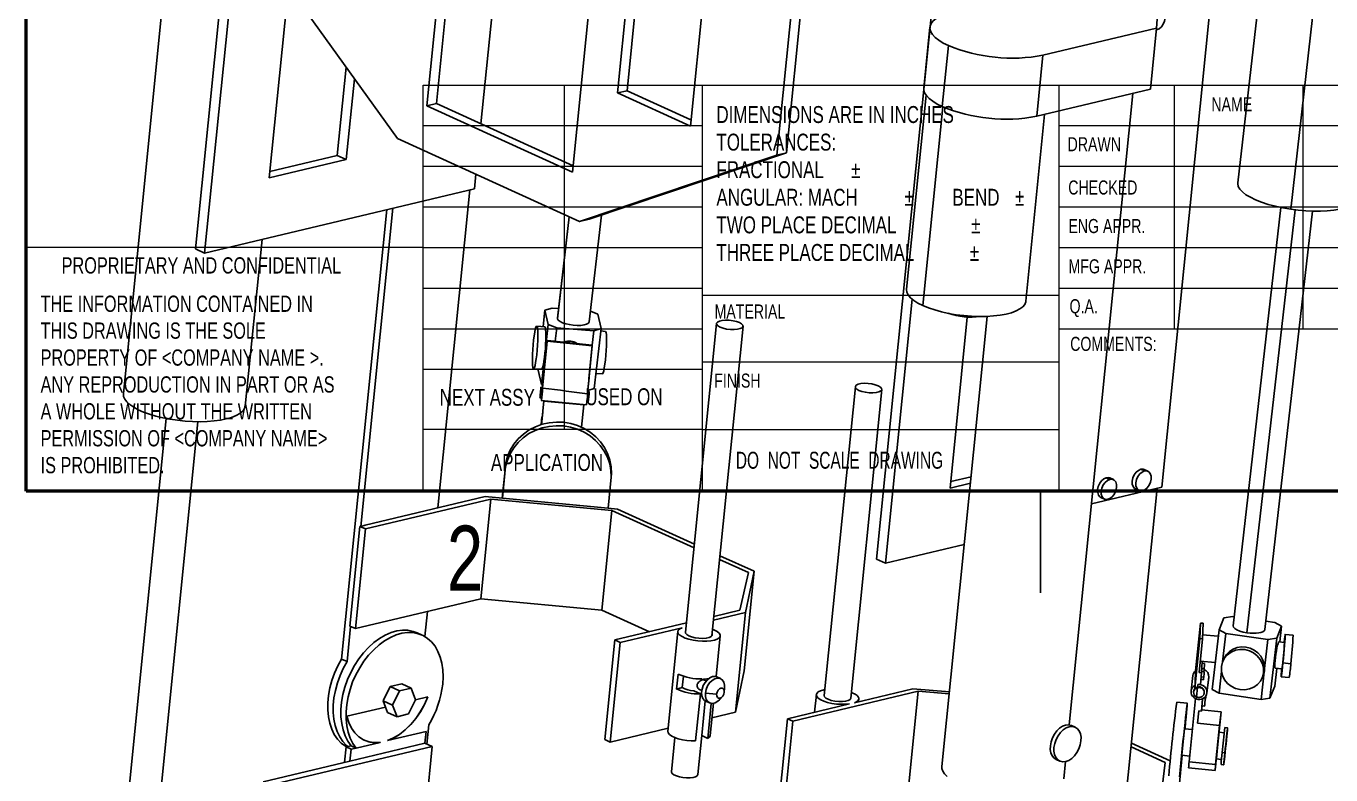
# Model space of a CAD drawing. Header units: inches. Extents: x 0.1 to 8.4, y -6.9 to 10.9.
# Drawn here: x 0.5 to 5.323, y -0.548 to 2.218 of the extents above; entities that cross this region are included whole.
import ezdxf

# ---------------------------------------------------------------- set-up
doc = ezdxf.new("R2010")
doc.units = ezdxf.units.IN
doc.header["$MEASUREMENT"] = 0
doc.styles.add('SLDTEXTSTYLE0', font='TXT', dxfattribs={"width": 0.75})
doc.styles.add('SLDTEXTSTYLE2', font='TXT', dxfattribs={"width": 0.684783})

# ---------------------------------------------------------------- blocks, each defined once
blk = doc.blocks.new('SW_NOTE_0')
at = {"color": 0, "linetype": 'Continuous', "lineweight": 0, "char_height": 0.06, "attachment_point": 1, "style": 'SLDTEXTSTYLE0'}
for s, insert in [('THE INFORMATION CONTAINED IN', (0, 0.0773)), ('THIS DRAWING IS THE SOLE', (0, -0.022)), ('PROPERTY OF <COMPANY NAME >.', (0, -0.1214)), ('ANY REPRODUCTION IN PART OR AS', (0, -0.2208)), ('A WHOLE WITHOUT THE WRITTEN', (0, -0.3201)), ('PERMISSION OF <COMPANY NAME>', (0, -0.4195)), ('IS PROHIBITED.', (0, -0.5189))]:
    blk.add_mtext(s, dxfattribs=dict(at, insert=insert))
blk = doc.blocks.new('SW_NOTE_1')
at = {"color": 0, "linetype": 'Continuous', "lineweight": 0, "char_height": 0.0625, "attachment_point": 1, "style": 'SLDTEXTSTYLE0'}
for s, insert in [('DIMENSIONS ARE IN INCHES', (0, 0.0806)), ('TOLERANCES:', (0, -0.0213)), ('FRACTIONAL', (0, -0.1232)), ('%%p', (0.4977, -0.1232)), ('ANGULAR: MACH', (0, -0.225)), ('%%p', (0.6956, -0.225)), ('BEND', (0.8723, -0.225)), ('%%p', (1.1037, -0.225)), ('TWO PLACE DECIMAL', (0, -0.3269)), ('%%p', (0.9418, -0.3269)), ('THREE PLACE DECIMAL', (0, -0.4288)), ('%%p', (0.9363, -0.4288))]:
    blk.add_mtext(s, dxfattribs=dict(at, insert=insert))

msp = doc.modelspace()

# ---------------------------------------------------------------- linework, layer by layer
at = {"color": 7, "linetype": 'Continuous', "lineweight": 50}
for p, q in [((0.5, 0.5), (0.5, 10.5)), ((8, 0.5), (0.5, 0.5))]:
    msp.add_line(p, q, dxfattribs=at)
at = {"color": 7, "linetype": 'Continuous', "lineweight": 25}
for p, q in [((5.2665, 4.1622), (4.9791, 1.6386)), ((1.1264, 1.3944), (1.3509, 3.6238)), ((1.9812, 1.9234), (2.148, 3.5791)), ((2.0168, 1.9319), (2.1812, 3.564)), ((2.6863, 3.334), (2.5196, 1.6784)), ((2.6861, 1.9706), (2.8158, 3.2584)), ((2.7217, 1.9791), (2.849, 3.2432)), ((3.4228, 3.2129), (3.2746, 1.7412)), ((3.4584, 3.2214), (3.3102, 1.7497)), ((3.085, 3.1358), (2.9553, 1.8481)), ((3.643, 0.2488), (3.9209, 3.0082)), ((2.2797, 2.8337), (2.1814, 1.857)), ((1.2556, 2.6603), (1.873, 1.8021)), ((1.16, 1.3791), (1.285, 2.6195)), ((1.0269, 2.5214), (0.8595, 0.8597)), ((1.3987, 1.6569), (1.4698, 2.3626)), ((4.6977, 0.5145), (4.883, 2.3542)), ((4.6786, 2.2099), (4.6813, 2.2433)), ((3.841, 2.214), (3.8184, 1.9886)), ((4.2588, 2.1098), (4.6786, 2.2099)), ((4.6559, 1.9846), (4.6786, 2.2099)), ((4.6779, 2.2034), (4.6789, 2.2036)), ((3.9092, 2.1455), (3.8865, 1.9202)), ((4.2361, 1.8845), (4.2588, 2.1098)), ((1.6829, 2.0664), (1.65, 1.7401)), ((1.7137, 2.0235), (1.6836, 1.7248)), ((2.7217, 1.9791), (2.6861, 1.9706)), ((2.9576, 1.8717), (2.7217, 1.9791)), ((4.2361, 1.8845), (4.6559, 1.9846)), ((2.0168, 1.9319), (1.9812, 1.9234)), ((2.522, 1.702), (2.0168, 1.9319)), ((2.9553, 1.8481), (2.6861, 1.9706)), ((3.8267, 1.9626), (3.7545, 1.246)), ((4.3556, -0.3632), (4.5905, 1.969)), ((2.5196, 1.6784), (1.9812, 1.9234)), ((4.1952, 1.2016), (4.2647, 1.8913)), ((2.546, 1.4957), (1.873, 1.8021)), ((1.65, 1.7401), (1.4012, 1.6808)), ((1.6836, 1.7248), (1.65, 1.7401)), ((3.2746, 1.7412), (2.546, 1.4957)), ((3.3102, 1.7497), (2.5816, 1.5042)), ((3.3102, 1.7497), (3.2746, 1.7412)), ((1.6836, 1.7248), (1.3987, 1.6569)), ((2.1626, 1.6703), (2.1572, 1.6169)), ((2.1572, 1.6169), (1.16, 1.3791)), ((2.1401, 1.6128), (2.0218, 0.4379)), ((1.7369, 0.37), (1.8552, 1.5448)), ((5.1377, 1.5476), (4.9618, 0.0023)), ((1.6664, -0.12), (1.8336, 1.5397)), ((2.5069, 1.5135), (2.4643, 1.1392)), ((2.5816, 1.5042), (2.546, 1.4957)), ((2.5816, 1.1259), (2.6264, 1.5193)), ((5.0791, -0.0111), (5.2551, 1.5343)), ((1.31, 0.8143), (1.372, 1.4296)), ((1.16, 1.3791), (1.1264, 1.3944)), ((3.6766, 0.2335), (3.7749, 1.2093)), ((2.4178, 1.1685), (2.4109, 1.1075)), ((2.4448, 1.1763), (2.4178, 1.1685)), ((2.43, 1.1149), (2.4178, 1.1685)), ((2.4448, 1.1763), (2.4683, 1.1745)), ((2.613, 1.1538), (2.586, 1.1643)), ((2.4048, 0.8935), (2.43, 1.1149)), ((2.43, 1.1149), (2.4615, 1.1026)), ((2.4644, 1.1369), (2.4643, 1.1392)), ((2.6251, 1.1002), (2.613, 1.1538)), ((3.0522, 1.1192), (2.9373, -0.0214)), ((4.0525, 1.1454), (3.885, -0.5176)), ((3.9153, 0.5112), (3.979, 1.1432)), ((2.4169, 1.1071), (2.3876, 1.1093)), ((2.4615, 1.1026), (2.4559, 1.0537)), ((2.4615, 1.1026), (2.5981, 1.0924)), ((2.5921, 1.0396), (2.5981, 1.0924)), ((2.5981, 1.0924), (2.6251, 1.1002)), ((2.6251, 1.1002), (2.5999, 0.8788)), ((2.6413, 1.0902), (2.6241, 1.0915)), ((3.0349, -0.0347), (3.1502, 1.1093)), ((2.4077, 0.8675), (2.4264, 1.0534)), ((2.4264, 1.0534), (2.4269, 1.0568)), ((2.4264, 1.0534), (2.5924, 1.0362)), ((2.4269, 1.0568), (2.5928, 1.0396)), ((2.5746, 0.8594), (2.5924, 1.0362)), ((2.5928, 1.0396), (2.5803, 0.9149)), ((2.5924, 1.0362), (2.5928, 1.0396)), ((2.3758, 0.9522), (2.4051, 0.95)), ((2.3931, 0.9509), (2.3926, 0.947)), ((2.3926, 0.947), (2.4048, 0.8935)), ((2.5763, 0.875), (2.5807, 0.9182)), ((2.5807, 0.9182), (2.5803, 0.9149)), ((2.5807, 0.9182), (2.5806, 0.9183)), ((2.6063, 0.9349), (2.6295, 0.9332)), ((2.403, 0.8789), (2.4089, 0.8783)), ((2.4091, 0.8834), (2.4032, 0.8839)), ((2.4097, 0.8915), (2.4048, 0.8935)), ((2.4093, 0.8805), (2.408, 0.8675)), ((2.4103, 0.8932), (2.41, 0.8932)), ((2.5816, 0.8679), (2.5761, 0.8684)), ((2.5999, 0.8788), (2.5764, 0.872)), ((2.5766, 0.8776), (2.5766, 0.8776)), ((3.5652, 0.8857), (3.4503, -0.2549)), ((3.5482, -0.2649), (3.6631, 0.8758)), ((2.3996, 0.8448), (2.4055, 0.8442)), ((2.407, 0.857), (2.4008, 0.8576)), ((2.4044, 0.8344), (2.5711, 0.8188)), ((2.4045, 0.8354), (2.4058, 0.8485)), ((2.4045, 0.8354), (2.4048, 0.8354)), ((2.4061, 0.8485), (2.4048, 0.8354)), ((2.4056, 0.7464), (2.4143, 0.8328)), ((2.4058, 0.8485), (2.4061, 0.8485)), ((2.408, 0.8675), (2.4077, 0.8675)), ((2.4138, 0.8335), (2.4099, 0.7952)), ((2.4143, 0.8328), (2.4143, 0.8335)), ((2.4143, 0.8328), (2.5612, 0.819)), ((2.5725, 0.8292), (2.5779, 0.8287)), ((2.4035, 0.7458), (2.4064, 0.7746)), ((2.4098, 0.7918), (2.4052, 0.7465)), ((2.4052, 0.7465), (2.4064, 0.7746)), ((2.4064, 0.7746), (2.4081, 0.7745)), ((2.4099, 0.7952), (2.4098, 0.7918)), ((2.5612, 0.819), (2.5529, 0.7363)), ((2.5612, 0.819), (2.5613, 0.8197)), ((1.0178, 0.7684), (0.8629, -0.7695)), ((0.9804, -0.7813), (1.1353, 0.7564)), ((2.2596, 0.4738), (2.2703, 0.5793)), ((2.2703, 0.5793), (2.2697, 0.5657)), ((4.6205, 0.5807), (4.634, 0.5746)), ((4.6466, 0.5736), (4.6332, 0.5797)), ((2.2604, 0.4738), (2.2697, 0.5657)), ((2.6631, 0.5514), (2.6516, 0.4371)), ((2.6637, 0.5649), (2.6631, 0.5514)), ((3.9928, 0.5531), (3.9178, 0.5352)), ((4.4929, 0.5496), (4.5063, 0.5434)), ((4.5189, 0.5425), (4.5055, 0.5486)), ((3.9904, 0.5291), (3.9153, 0.5112)), ((4.25, 0.125), (4.25, 0.5)), ((4.25, 0.5), (4.25, 0.125)), ((4.4378, 0.4526), (4.6977, 0.5145)), ((4.6803, 0.5104), (4.5065, -1.2152)), ((4.6005, 0.5081), (4.614, 0.5019)), ((2.1972, 0.4797), (1.7531, 0.3739)), ((1.7543, 0.3602), (2.2174, 0.4705)), ((2.1803, 0.1026), (2.2174, 0.4705)), ((2.2604, 0.4738), (2.1972, 0.4797)), ((2.6652, 0.4287), (2.2174, 0.4705)), ((2.6516, 0.4371), (2.2604, 0.4738)), ((2.6866, 0.4338), (2.6516, 0.4371)), ((4.4729, 0.4769), (4.4863, 0.4708)), ((2.6281, 0.0608), (2.6652, 0.4287)), ((2.6652, 0.4287), (2.9688, 0.2905)), ((2.9702, 0.3047), (2.6866, 0.4338)), ((1.697, 0.0015), (1.7341, 0.3694)), ((1.7172, -0.0077), (1.7543, 0.3602)), ((1.7369, 0.37), (1.7341, 0.3694)), ((1.7341, 0.3694), (1.7543, 0.3602)), ((1.7369, 0.37), (1.7531, 0.3739)), ((1.7369, 0.37), (1.7369, 0.37)), ((3.9676, 0.3029), (3.6766, 0.2335)), ((3.0634, 0.2475), (3.1699, 0.199)), ((3.1913, 0.204), (3.0648, 0.2616)), ((3.643, 0.2488), (3.6766, 0.2335)), ((3.1387, 0.0605), (3.1699, 0.199)), ((3.1542, -0.1639), (3.1913, 0.204)), ((3.1913, 0.204), (3.1589, 0.0513)), ((1.7172, -0.0077), (2.1803, 0.1026)), ((2.6281, 0.0608), (2.1803, 0.1026)), ((1.9833, 0.0556), (1.9739, -0.0371)), ((2.6281, 0.0608), (2.804, -0.0193)), ((3.1589, 0.0513), (3.0408, 0.0232)), ((3.0422, 0.0375), (3.1387, 0.0605)), ((3.1218, -0.3166), (3.1589, 0.0513)), ((1.6866, -0.1292), (1.6996, 0.0003)), ((1.697, 0.0015), (1.7172, -0.0077)), ((2.6757, -0.0498), (2.9408, 0.0134)), ((4.8227, -0.1639), (4.8405, 0.0128)), ((4.8383, -0.0445), (4.8405, 0.0128)), ((4.8405, 0.0128), (4.8503, 0.0119)), ((4.848, -0.0454), (4.8503, 0.0119)), ((4.9096, -0.0118), (4.9276, 0.0319)), ((4.9276, 0.0319), (4.9605, 0.0371)), ((4.9605, 0.0371), (4.9656, 0.0363)), ((5.0826, 0.0193), (5.1158, 0.0145)), ((5.1158, 0.0145), (5.141, 0.0009)), ((5.123, -0.0429), (5.141, 0.0009)), ((5.141, 0.0009), (5.1344, -0.0569)), ((1.9638, -0.0319), (1.945, -0.0233)), ((2.9252, -0.0044), (2.6959, -0.059)), ((2.909, -0.0185), (2.8719, -0.3865)), ((3.0374, -0.01), (3.0443, -0.0129)), ((3.0505, -0.1852), (3.0657, -0.0343)), ((4.8195, -0.2304), (4.8383, -0.0445)), ((4.8355, -0.1701), (4.848, -0.0454)), ((4.8383, -0.0445), (4.848, -0.0454)), ((4.9069, -0.0356), (4.8486, -0.0302)), ((4.9096, -0.0118), (4.8844, -0.2332)), ((4.9348, -0.0254), (4.9096, -0.0118)), ((4.9229, -0.13), (4.9348, -0.0254)), ((4.9348, -0.0254), (5.09, -0.048)), ((5.09, -0.048), (5.0779, -0.1546)), ((5.0787, -0.0129), (5.0791, -0.0111)), ((5.123, -0.0429), (5.09, -0.048)), ((5.0978, -0.2643), (5.123, -0.0429)), ((5.1833, -0.0318), (5.154, -0.0291)), ((2.6387, -0.4178), (2.6757, -0.0498)), ((2.6589, -0.427), (2.6959, -0.059)), ((2.6959, -0.059), (2.6757, -0.0498)), ((5.1512, -0.0585), (5.1307, -0.0566)), ((1.6866, -0.1292), (1.6664, -0.12)), ((4.8397, -0.1282), (4.8957, -0.1335)), ((4.8469, -0.1289), (4.8453, -0.171)), ((4.8559, -0.1365), (4.8467, -0.1356)), ((4.927, -0.12), (4.9232, -0.1293)), ((5.175, -0.1373), (5.1456, -0.1345)), ((2.9099, -0.1756), (2.9044, -0.2308)), ((2.9296, -0.1839), (2.9254, -0.2258)), ((3.0667, -0.1924), (3.0533, -0.1862)), ((3.1542, -0.1639), (3.1218, -0.3166)), ((4.8132, -0.1809), (4.8062, -0.238)), ((4.8453, -0.171), (4.8355, -0.1701)), ((4.8409, -0.2143), (4.8453, -0.171)), ((4.8455, -0.1652), (4.8531, -0.1659)), ((4.8547, -0.1672), (4.8455, -0.1664)), ((4.8719, -0.1876), (4.8648, -0.2446)), ((4.8648, -0.2452), (4.8718, -0.1882)), ((4.8718, -0.1882), (4.8719, -0.1876)), ((4.9096, -0.2468), (4.9187, -0.1667)), ((5.0764, -0.1678), (5.0648, -0.2694)), ((5.0688, -0.1893), (5.0727, -0.1799)), ((5.0727, -0.1799), (5.0764, -0.1678)), ((5.0775, -0.1613), (5.0736, -0.1706)), ((5.1233, -0.1547), (5.1158, -0.2206)), ((5.1165, -0.1541), (5.1421, -0.1565)), ((5.1393, -0.1859), (5.1687, -0.1886)), ((1.8457, -0.2217), (1.8195, -0.2746)), ((1.8884, -0.2115), (1.8457, -0.2217)), ((1.8806, -0.2377), (1.8457, -0.2217)), ((1.8806, -0.2377), (1.8545, -0.2905)), ((1.9234, -0.2275), (1.8806, -0.2377)), ((1.9234, -0.2275), (1.8884, -0.2115)), ((1.9399, -0.2702), (1.9234, -0.2275)), ((2.9044, -0.2308), (2.9254, -0.2258)), ((2.9684, -0.2375), (2.9924, -0.2484)), ((2.9894, -0.2329), (2.9976, -0.2366)), ((2.9934, -0.1933), (2.9978, -0.1953)), ((2.9978, -0.1953), (2.998, -0.1932)), ((3.0139, -0.2008), (3.007, -0.1976)), ((3.0184, -0.1961), (3.0187, -0.1935)), ((3.0808, -0.2425), (3.082, -0.2276)), ((3.3344, -0.3497), (3.7974, -0.2393)), ((3.7772, -0.2301), (3.5615, -0.2816)), ((3.7603, -0.6072), (3.7974, -0.2393)), ((3.9128, -0.2414), (3.7772, -0.2301)), ((3.7974, -0.2393), (3.9121, -0.2487)), ((4.8157, -0.2406), (4.8156, -0.2427)), ((4.8157, -0.2395), (4.8157, -0.2417)), ((4.8208, -0.2172), (4.8195, -0.2303)), ((4.8195, -0.2303), (4.8195, -0.2304)), ((4.8298, -0.2258), (4.8263, -0.2599)), ((4.8297, -0.2258), (4.8298, -0.2238)), ((4.8308, -0.2141), (4.8298, -0.2238)), ((4.8428, -0.1958), (4.852, -0.1966)), ((4.8844, -0.2332), (4.9096, -0.2468)), ((5.0978, -0.2643), (5.1158, -0.2206)), ((1.8195, -0.2746), (1.8283, -0.2974)), ((1.8545, -0.2905), (1.8195, -0.2746)), ((1.9138, -0.3231), (1.9399, -0.2702)), ((1.9396, -0.2708), (1.9847, -0.2601)), ((2.9924, -0.2484), (2.9749, -0.4223)), ((2.9976, -0.403), (3.0105, -0.2748)), ((3.0107, -0.2456), (3.0523, -0.2497)), ((3.0125, -0.2758), (3.0259, -0.2819)), ((3.0198, -0.4131), (3.0328, -0.2838)), ((3.0286, -0.4023), (3.0406, -0.2834)), ((3.0626, -0.2704), (3.073, -0.2596)), ((3.5435, -0.2859), (3.3143, -0.3405)), ((3.421, -0.2516), (3.4144, -0.3166)), ((3.5482, -0.265), (3.5483, -0.2639)), ((3.5563, -0.2459), (3.5504, -0.2434)), ((3.5766, -0.278), (3.5777, -0.2674)), ((4.7922, -0.2831), (4.7531, -0.279)), ((4.799, -0.4993), (4.8225, -0.2663)), ((4.8174, -0.2512), (4.8163, -0.2624)), ((4.8163, -0.2625), (4.8174, -0.2512)), ((4.8163, -0.2624), (4.8163, -0.2625)), ((4.8261, -0.2608), (4.8254, -0.2675)), ((4.8487, -0.2669), (4.8441, -0.3129)), ((4.8487, -0.2669), (4.8481, -0.2668)), ((4.8488, -0.2665), (4.8487, -0.2669)), ((4.8591, -0.2645), (4.8533, -0.2639)), ((4.8548, -0.246), (4.855, -0.244)), ((4.8591, -0.2652), (4.8596, -0.2653)), ((5.0648, -0.2694), (4.9096, -0.2468)), ((5.0648, -0.2694), (5.0978, -0.2643)), ((1.6852, -0.3315), (1.8283, -0.2974)), ((1.8359, -0.3172), (1.8282, -0.2974)), ((1.871, -0.3332), (1.8359, -0.3172)), ((1.8545, -0.2905), (1.871, -0.3332)), ((1.871, -0.3332), (1.9138, -0.3231)), ((3.1218, -0.3166), (3.0352, -0.3372)), ((4.8343, -0.3119), (4.8297, -0.3572)), ((4.8297, -0.3572), (4.8353, -0.312)), ((4.8441, -0.3129), (4.8343, -0.3119)), ((4.8466, -0.2929), (4.8441, -0.3129)), ((4.8447, -0.3078), (4.9176, -0.3154)), ((4.8463, -0.2929), (4.8561, -0.2939)), ((4.9176, -0.3154), (4.9031, -0.4591)), ((4.9114, -0.3657), (4.9176, -0.3154)), ((1.9885, -0.363), (1.9813, -0.4341)), ((2.873, -0.3759), (2.6589, -0.427)), ((3.2772, -0.7084), (3.3143, -0.3405)), ((3.2974, -0.7176), (3.3344, -0.3497)), ((3.3143, -0.3405), (3.3344, -0.3497)), ((4.3779, -0.3718), (4.3644, -0.3657)), ((4.811, -0.3805), (4.7823, -0.3776)), ((4.8297, -0.3572), (4.9114, -0.3657)), ((4.8969, -0.5094), (4.9114, -0.3657)), ((4.941, -0.3742), (4.9312, -0.3732)), ((1.974, -0.4308), (1.6968, -0.4969)), ((1.7199, -0.4489), (1.8085, -0.4278)), ((1.8084, -0.4277), (1.8085, -0.4278)), ((1.8354, -0.4213), (1.8353, -0.4213)), ((1.8354, -0.4213), (1.9786, -0.3872)), ((1.9784, -0.3873), (1.974, -0.4308)), ((1.974, -0.4308), (1.9742, -0.4308)), ((1.9786, -0.3872), (1.9742, -0.4308)), ((1.9742, -0.4308), (2.0009, -0.443)), ((2.6589, -0.427), (2.6387, -0.4178)), ((2.8982, -0.41), (2.8855, -0.5365)), ((2.9834, -0.5464), (2.9978, -0.4031)), ((3.0198, -0.4131), (2.9976, -0.403)), ((4.5855, -0.4306), (4.7292, -0.4961)), ((4.9288, -0.3927), (4.9096, -0.3907)), ((2.0009, -0.443), (1.3897, -0.5888)), ((1.6768, -0.5016), (1.6825, -0.4447)), ((1.6825, -0.4447), (1.7011, -0.4403)), ((1.6825, -0.4447), (1.7012, -0.4532)), ((1.7012, -0.4532), (1.6968, -0.4969)), ((1.7198, -0.4488), (1.7011, -0.4403)), ((1.7012, -0.4532), (1.7198, -0.4488)), ((1.7199, -0.4489), (1.7198, -0.4488)), ((2.0009, -0.443), (1.9737, -0.7139)), ((4.711, -0.5026), (4.5841, -0.4448)), ((4.7738, -0.4756), (4.7439, -0.7727)), ((4.7722, -0.4755), (4.8011, -0.4785)), ((4.931, -0.4662), (4.9212, -0.4652)), ((1.6968, -0.4969), (1.3769, -0.5731)), ((4.3073, -0.4911), (4.3208, -0.4972)), ((4.3355, -0.563), (4.3419, -0.4991)), ((4.711, -0.5026), (4.6915, -0.6558)), ((4.7971, -0.5215), (4.895, -0.5316)), ((4.799, -0.4993), (4.8969, -0.5094)), ((4.8994, -0.4886), (4.9187, -0.4906)), ((4.917, -0.5102), (4.9268, -0.5112))]:
    msp.add_line(p, q, dxfattribs=at)
at = {"color": 8, "linetype": 'Continuous', "lineweight": 25}
for p, q in [((5.1744, 1.5412), (5.4685, 4.1241)), ((3.8885, 1.9193), (3.8146, 1.1856)), ((2.4644, 1.1369), (2.5073, 1.5133)), ((5.0127, -0.0231), (5.1906, 1.539)), ((4.8438, -0.1861), (4.8531, -0.187)), ((4.8459, -0.1555), (4.8543, -0.1563))]:
    msp.add_line(p, q, dxfattribs=at)
at = {"color": 7, "linetype": 'Continuous', "lineweight": 18}
for p, q in [((1.9675, 0.5), (1.9675, 2)), ((1.9675, 2), (3, 2)), ((2.4892, 2), (2.4892, 0.7274)), ((3, 0.5), (3, 2)), ((3, 2), (8, 2)), ((4.317, 2), (4.317, 0.5)), ((4.7435, 2), (4.7435, 1.1)), ((5.2195, 2), (5.2195, 1.1)), ((1.9675, 1.85), (3, 1.85)), ((4.317, 1.85), (5.6816, 1.85)), ((1.9675, 1.7), (3, 1.7)), ((4.317, 1.7), (8, 1.7)), ((1.9675, 1.55), (3, 1.55)), ((4.317, 1.55), (5.6816, 1.55)), ((1.9675, 1.4), (0.5, 1.4)), ((1.9675, 1.4), (3, 1.4)), ((4.317, 1.4), (5.6816, 1.4)), ((1.9675, 1.25), (3, 1.25)), ((4.317, 1.2226), (3, 1.2226)), ((4.317, 1.25), (5.6816, 1.25)), ((1.9675, 1.1), (3, 1.1)), ((4.317, 1.1), (5.6816, 1.1)), ((3, 0.9774), (4.317, 0.9774)), ((1.9675, 0.95), (3, 0.95)), ((3, 0.7274), (1.9675, 0.7274)), ((3, 0.7274), (4.317, 0.7274))]:
    msp.add_line(p, q, dxfattribs=at)
at = {"color": 7, "linetype": 'Continuous', "lineweight": 25, "flags": 128}
for points in [[(4.6789, 2.2036), (4.6878, 2.2075), (4.6963, 2.2146), (4.7034, 2.2243), (4.7085, 2.2355), (4.711, 2.2472), (4.7108, 2.2582), (4.7078, 2.2675), (4.7023, 2.2741), (4.6949, 2.2775), (4.6863, 2.2772)], [(3.9092, 2.1455), (3.89, 2.1551), (3.8737, 2.1652), (3.8606, 2.1756), (3.8506, 2.1862), (3.8441, 2.1969), (3.8411, 2.2074), (3.8417, 2.2177), (3.8457, 2.2275), (3.8533, 2.2368), (3.8643, 2.2455), (3.8784, 2.2533), (3.8956, 2.2602), (3.9156, 2.2661)], [(3.8184, 1.9886), (3.8184, 1.9821), (3.8214, 1.9715), (3.8279, 1.9609), (3.8379, 1.9503), (3.851, 1.9399), (3.8673, 1.9298), (3.8865, 1.9202)], [(5.1744, 1.5412), (5.1456, 1.546), (5.1177, 1.552), (5.0913, 1.5591), (5.0668, 1.567), (5.0447, 1.5758), (5.0253, 1.5852), (5.009, 1.595), (4.996, 1.6052), (4.9865, 1.6155), (4.9808, 1.6258), (4.9789, 1.6358), (4.9791, 1.6386)], [(5.4289, 1.5874), (5.4282, 1.5835), (5.4239, 1.5747), (5.4163, 1.5664), (5.4055, 1.5589), (5.3915, 1.5522), (5.3746, 1.5465), (5.3552, 1.5418), (5.3334, 1.5381), (5.3096, 1.5356), (5.2842, 1.5343), (5.2576, 1.5342), (5.2301, 1.5354), (5.2023, 1.5377), (5.1744, 1.5412)], [(3.8146, 1.1856), (3.7964, 1.1948), (3.7812, 1.2045), (3.7692, 1.2145), (3.7607, 1.2246), (3.7557, 1.2348), (3.7544, 1.2448), (3.7545, 1.246)], [(4.1952, 1.2016), (4.1949, 1.1994), (4.1912, 1.1899), (4.184, 1.1811), (4.1733, 1.1729), (4.1593, 1.1656), (4.1423, 1.1592), (4.1224, 1.154), (4.1001, 1.1498), (4.0758, 1.1469), (4.0497, 1.1453), (4.0225, 1.145), (3.9944, 1.146), (3.966, 1.1483), (3.9377, 1.1518), (3.9101, 1.1565), (3.8835, 1.1624), (3.8585, 1.1693), (3.8354, 1.177), (3.8146, 1.1856)], [(2.5816, 1.1259), (2.5814, 1.1249), (2.5784, 1.1204), (2.5719, 1.1167), (2.5625, 1.114), (2.5506, 1.1124), (2.5371, 1.112), (2.5226, 1.1129), (2.5082, 1.115), (2.4947, 1.1181), (2.483, 1.1222), (2.4736, 1.1268), (2.4673, 1.1319), (2.4644, 1.1369)], [(3.0656, 1.1057), (3.0575, 1.1104), (3.053, 1.1154), (3.0524, 1.1202), (3.0558, 1.1246), (3.0628, 1.1282), (3.0729, 1.1306), (3.0854, 1.1317), (3.0991, 1.1314), (3.113, 1.1296), (3.1259, 1.1267), (3.1368, 1.1227)], [(3.1368, 1.1227), (3.1448, 1.1181), (3.1493, 1.1131), (3.1499, 1.1082), (3.1466, 1.1038), (3.1396, 1.1003), (3.1294, 1.0979), (3.117, 1.0968), (3.1033, 1.0971), (3.0894, 1.0988), (3.0765, 1.1018), (3.0656, 1.1057)], [(2.3756, 1.0576), (2.3777, 1.0733), (2.3799, 1.0869), (2.3822, 1.0977), (2.3845, 1.1052), (2.3867, 1.1089), (2.3886, 1.1087), (2.3901, 1.1046), (2.3913, 1.0968), (2.3919, 1.0856), (2.3921, 1.0718), (2.3917, 1.0558), (2.3908, 1.0387), (2.3895, 1.0211), (2.3878, 1.004)], [(2.4169, 1.1071), (2.4179, 1.1064), (2.4193, 1.1026), (2.4204, 1.0955), (2.4211, 1.0854), (2.4213, 1.0728), (2.4211, 1.0583), (2.4205, 1.0425), (2.4194, 1.026), (2.4179, 1.0097), (2.4161, 0.9942), (2.4141, 0.9802), (2.412, 0.9683), (2.4098, 0.9591), (2.4077, 0.953), (2.4057, 0.9502), (2.4051, 0.95)], [(2.6413, 1.0902), (2.6422, 1.0896), (2.6438, 1.0855), (2.6449, 1.0777), (2.6456, 1.0666), (2.6457, 1.0527), (2.6454, 1.0368), (2.6445, 1.0196), (2.6432, 1.002), (2.6415, 0.9849)], [(2.3878, 1.004), (2.3858, 0.9882), (2.3835, 0.9746), (2.3812, 0.9638), (2.3789, 0.9564), (2.3768, 0.9526), (2.3749, 0.9528), (2.3733, 0.957), (2.3722, 0.9648), (2.3715, 0.9759), (2.3714, 0.9898), (2.3717, 1.0057), (2.3726, 1.0229), (2.3739, 1.0405), (2.3756, 1.0576)], [(2.6415, 0.9849), (2.6394, 0.9692), (2.6372, 0.9555), (2.6349, 0.9447), (2.6326, 0.9373), (2.6305, 0.9336), (2.6295, 0.9332)], [(2.4087, 0.8834), (2.4089, 0.8851), (2.4094, 0.8891), (2.4097, 0.8918), (2.41, 0.8931), (2.4101, 0.8929), (2.41, 0.8911), (2.41, 0.8901)], [(2.4091, 0.8834), (2.4091, 0.8825), (2.4091, 0.8808)], [(3.6497, 0.8892), (3.6388, 0.8932), (3.6259, 0.8961), (3.612, 0.8979), (3.5983, 0.8982), (3.5859, 0.8971), (3.5758, 0.8947), (3.5687, 0.8911), (3.5654, 0.8867), (3.566, 0.8819), (3.5705, 0.8769), (3.5785, 0.8722)], [(3.5785, 0.8722), (3.5894, 0.8683), (3.6024, 0.8653), (3.6162, 0.8636), (3.6299, 0.8633), (3.6424, 0.8643), (3.6525, 0.8668), (3.6595, 0.8703), (3.6629, 0.8747), (3.6623, 0.8796), (3.6578, 0.8846), (3.6497, 0.8892)], [(1.2395, 0.7665), (1.2181, 0.7622), (1.1946, 0.7591), (1.1694, 0.7571), (1.1429, 0.7564), (1.1155, 0.7569), (1.0877, 0.7587), (1.0598, 0.7616), (1.0323, 0.7657), (1.0056, 0.7709), (0.9801, 0.7772), (0.9562, 0.7843), (0.9343, 0.7922), (0.9147, 0.8009), (0.8977, 0.8101), (0.8836, 0.8197), (0.8726, 0.8295), (0.8648, 0.8395), (0.8604, 0.8494), (0.8595, 0.8592), (0.8595, 0.8597)], [(1.31, 0.8143), (1.3073, 0.8049), (1.3007, 0.7955), (1.2904, 0.7868), (1.2767, 0.779), (1.2596, 0.7722), (1.2395, 0.7665)], [(2.2697, 0.5657), (2.2726, 0.5907), (2.2791, 0.615), (2.2891, 0.6382), (2.3023, 0.6599), (2.3186, 0.6798), (2.3375, 0.6974), (2.3589, 0.7123), (2.3822, 0.7245), (2.4071, 0.7335), (2.433, 0.7393), (2.4596, 0.7417), (2.4863, 0.7408), (2.5126, 0.7364), (2.5381, 0.7287), (2.5623, 0.7179), (2.5846, 0.7041), (2.6049, 0.6876), (2.6225, 0.6687), (2.6373, 0.6477), (2.6489, 0.6251), (2.6572, 0.6012), (2.662, 0.5764), (2.6631, 0.5514)], [(2.2703, 0.5793), (2.2732, 0.6042), (2.2797, 0.6285), (2.2897, 0.6517), (2.3029, 0.6735), (2.3191, 0.6933), (2.3381, 0.7109), (2.3594, 0.7259), (2.3828, 0.738), (2.4076, 0.747), (2.4336, 0.7528), (2.4602, 0.7552), (2.4869, 0.7543), (2.5132, 0.7499), (2.5387, 0.7422), (2.5628, 0.7314), (2.5852, 0.7176), (2.6054, 0.7011), (2.6231, 0.6822), (2.6379, 0.6612), (2.6495, 0.6386), (2.6578, 0.6147), (2.6625, 0.59), (2.6637, 0.5649)], [(4.6205, 0.5807), (4.6116, 0.5768), (4.6031, 0.5697), (4.596, 0.56), (4.5909, 0.5488), (4.5884, 0.5371), (4.5886, 0.5261), (4.5916, 0.5168), (4.5971, 0.5101), (4.6005, 0.5081)], [(4.6332, 0.5797), (4.6292, 0.581), (4.6205, 0.5807)], [(4.4929, 0.5496), (4.4839, 0.5457), (4.4754, 0.5385), (4.4683, 0.5289), (4.4632, 0.5177), (4.4607, 0.506), (4.4609, 0.4949), (4.4639, 0.4856), (4.4694, 0.479), (4.4729, 0.4769)], [(4.5063, 0.5434), (4.4973, 0.5395), (4.4889, 0.5324), (4.4818, 0.5228), (4.4767, 0.5116), (4.4741, 0.4998), (4.4744, 0.4888), (4.4774, 0.4795), (4.4829, 0.4729), (4.4903, 0.4696), (4.4989, 0.4698)], [(4.5055, 0.5486), (4.5015, 0.5499), (4.4929, 0.5496)], [(4.4989, 0.4698), (4.5079, 0.4737), (4.5164, 0.4809), (4.5235, 0.4905), (4.5286, 0.5017), (4.5311, 0.5134), (4.5309, 0.5245), (4.5279, 0.5338), (4.5224, 0.5404), (4.515, 0.5437), (4.5063, 0.5434)], [(4.634, 0.5746), (4.625, 0.5707), (4.6166, 0.5635), (4.6094, 0.5539), (4.6044, 0.5427), (4.6018, 0.531), (4.6021, 0.5199), (4.6051, 0.5106), (4.6106, 0.504), (4.618, 0.5007), (4.6266, 0.501)], [(4.6266, 0.501), (4.6356, 0.5049), (4.644, 0.512), (4.6512, 0.5216), (4.6563, 0.5328), (4.6588, 0.5446), (4.6585, 0.5556), (4.6555, 0.5649), (4.65, 0.5715), (4.6426, 0.5748), (4.634, 0.5746)], [(4.9618, 0.0023), (4.9629, -0.0024), (4.9675, -0.0075), (4.9753, -0.0124), (4.986, -0.0168), (4.9987, -0.0205), (5.0127, -0.0231)], [(1.945, -0.0233), (1.9306, -0.018), (1.9113, -0.0141), (1.8911, -0.0136), (1.8702, -0.0164), (1.8489, -0.0225), (1.8275, -0.0317), (1.8064, -0.044), (1.7858, -0.0592), (1.766, -0.077), (1.7472, -0.0973), (1.7299, -0.1197), (1.7141, -0.1439), (1.7002, -0.1695), (1.6883, -0.1963), (1.6785, -0.2238), (1.6711, -0.2516), (1.6662, -0.2793), (1.6637, -0.3066), (1.6638, -0.3331), (1.6665, -0.3583), (1.6716, -0.382), (1.6791, -0.4037), (1.689, -0.4233), (1.7011, -0.4403)], [(2.0399, -0.2134), (2.0414, -0.1864), (2.0404, -0.1603), (2.0368, -0.1356), (2.0307, -0.1127), (2.0223, -0.0917), (2.0115, -0.0731), (1.9987, -0.057), (1.9839, -0.0438), (1.9674, -0.0336), (1.9494, -0.0265), (1.9301, -0.0227), (1.9099, -0.0222), (1.889, -0.025), (1.8678, -0.0311), (1.8464, -0.0403), (1.8252, -0.0526), (1.8046, -0.0678), (1.7848, -0.0856), (1.7661, -0.1059), (1.7487, -0.1283), (1.733, -0.1524), (1.719, -0.1781), (1.7071, -0.2049), (1.6974, -0.2323), (1.69, -0.2601), (1.685, -0.2879), (1.6826, -0.3152), (1.6827, -0.3416), (1.6853, -0.3669), (1.6904, -0.3905), (1.698, -0.4123), (1.7079, -0.4318), (1.7199, -0.4489)], [(3.0443, -0.0129), (3.0545, -0.0184), (3.0616, -0.0244), (3.0653, -0.0305), (3.0652, -0.0363), (3.0616, -0.0418), (3.0544, -0.0464), (3.0441, -0.0502), (3.0311, -0.0528), (3.0161, -0.0542), (2.9998, -0.0543), (2.9828, -0.0531), (2.9661, -0.0507), (2.9503, -0.0471), (2.9363, -0.0425), (2.9247, -0.0372), (2.916, -0.0314), (2.9107, -0.0253), (2.9089, -0.0193), (2.9108, -0.0137), (2.9163, -0.0086), (2.9252, -0.0044)], [(2.9373, -0.0214), (2.9378, -0.0244), (2.9418, -0.0295), (2.9494, -0.0342), (2.96, -0.0383), (2.9728, -0.0415), (2.9867, -0.0434)], [(3.0356, -0.0279), (3.036, -0.0328), (3.0322, -0.0372), (3.0246, -0.0407), (3.0139, -0.0431), (3.0009, -0.0439), (2.9867, -0.0434)], [(5.0127, -0.0231), (5.0242, -0.0244), (5.0356, -0.0249), (5.0464, -0.0247), (5.0562, -0.0236), (5.0646, -0.0218), (5.0713, -0.0194), (5.076, -0.0164), (5.0787, -0.0129)], [(5.1456, -0.1345), (5.1472, -0.1181), (5.1488, -0.1011), (5.1503, -0.0845), (5.1516, -0.0689), (5.1527, -0.0551), (5.1535, -0.0438), (5.154, -0.0355), (5.1541, -0.0305), (5.1539, -0.0291), (5.1534, -0.0314), (5.1525, -0.0372), (5.1514, -0.0464), (5.15, -0.0583), (5.15, -0.0584)], [(5.0736, -0.1706), (5.0735, -0.1539), (5.0696, -0.1375), (5.0619, -0.1221), (5.0509, -0.1087), (5.0372, -0.0977), (5.0215, -0.0899), (5.0044, -0.0855), (4.9869, -0.0848), (4.9699, -0.0879), (4.9542, -0.0946), (4.9405, -0.1045), (4.9297, -0.1171), (4.9222, -0.1319), (4.9184, -0.148)], [(5.0779, -0.1546), (5.0765, -0.139), (5.0717, -0.1238), (5.0637, -0.1097), (5.0529, -0.0975), (5.0398, -0.0875), (5.0249, -0.0803), (5.0089, -0.0762), (4.9925, -0.0754), (4.9764, -0.0778), (4.9614, -0.0834), (4.948, -0.092), (4.937, -0.1031), (4.9287, -0.1163), (4.927, -0.12)], [(1.6664, -0.12), (1.6524, -0.1454), (1.6404, -0.1719), (1.6306, -0.1992), (1.6231, -0.2268), (1.6179, -0.2545), (1.6153, -0.2817), (1.6151, -0.308), (1.6175, -0.3333), (1.6223, -0.357), (1.6296, -0.3789), (1.6391, -0.3986), (1.6508, -0.4158), (1.6646, -0.4304), (1.6801, -0.4422), (1.6839, -0.4444)], [(1.6866, -0.1292), (1.6726, -0.1546), (1.6606, -0.1811), (1.6508, -0.2084), (1.6433, -0.236), (1.6381, -0.2636), (1.6355, -0.2908), (1.6353, -0.3172), (1.6377, -0.3425), (1.6425, -0.3662), (1.6498, -0.3881), (1.6593, -0.4078), (1.671, -0.425), (1.6848, -0.4396), (1.689, -0.4432)], [(5.1408, -0.1564), (5.1401, -0.1658), (5.1395, -0.1757), (5.1392, -0.1824), (5.1392, -0.1856), (5.1396, -0.1852), (5.1403, -0.1811), (5.1413, -0.1735), (5.1426, -0.1629), (5.144, -0.1497), (5.1456, -0.1345)], [(3.0125, -0.2758), (3.0077, -0.2728), (3.0017, -0.2655), (2.998, -0.2556), (2.997, -0.2437), (2.9987, -0.2309), (3.0031, -0.2181), (3.0097, -0.2063), (3.0181, -0.1964), (3.0276, -0.1891), (3.0375, -0.185)], [(3.082, -0.2276), (3.0818, -0.2161), (3.0788, -0.2051), (3.0732, -0.1968), (3.0653, -0.1918), (3.056, -0.1904), (3.0458, -0.1928), (3.0358, -0.1988), (3.0265, -0.208), (3.0189, -0.2194), (3.0135, -0.2323), (3.0107, -0.2456)], [(4.9184, -0.148), (4.9185, -0.1647), (4.9224, -0.1812), (4.9301, -0.1965), (4.941, -0.21), (4.9547, -0.2209), (4.9705, -0.2288), (4.9876, -0.2331), (5.0051, -0.2338), (5.0221, -0.2307), (5.0378, -0.2241), (5.0514, -0.2142), (5.0623, -0.2015), (5.0698, -0.1868), (5.0736, -0.1706)], [(3.0523, -0.2497), (3.0541, -0.2424), (3.0578, -0.2357), (3.0628, -0.2306), (3.0684, -0.2279), (3.0737, -0.2281), (3.0779, -0.2309), (3.0804, -0.2362), (3.0808, -0.2429)], [(3.4524, -0.2336), (3.4486, -0.2343), (3.4369, -0.2375), (3.4281, -0.2418), (3.4227, -0.2469), (3.4209, -0.2526), (3.4228, -0.2586), (3.4282, -0.2646), (3.437, -0.2704), (3.4487, -0.2757), (3.4627, -0.2803), (3.4785, -0.2838), (3.4952, -0.2863), (3.5122, -0.2874), (3.5285, -0.2873), (3.5435, -0.2859)], [(1.8353, -0.4213), (1.8576, -0.4117), (1.8797, -0.3985), (1.9011, -0.3818), (1.9214, -0.362), (1.9403, -0.3395), (1.9572, -0.3147), (1.9721, -0.288), (1.9845, -0.26)], [(1.9847, -0.2601), (1.9723, -0.2881), (1.9574, -0.3148), (1.9404, -0.3396), (1.9216, -0.3621), (1.9013, -0.3819), (1.8799, -0.3985), (1.8578, -0.4118), (1.8354, -0.4213)], [(3.0107, -0.2456), (3.0109, -0.2583), (3.0139, -0.2692), (3.0195, -0.2775), (3.0273, -0.2825), (3.0367, -0.2839), (3.0468, -0.2815), (3.0569, -0.2755), (3.0626, -0.2704)], [(3.0808, -0.2429), (3.079, -0.2502), (3.0753, -0.257), (3.0703, -0.262), (3.0647, -0.2647), (3.0594, -0.2646), (3.0551, -0.2618), (3.0527, -0.2565), (3.0523, -0.2497)], [(3.5482, -0.265), (3.5456, -0.2695), (3.5391, -0.2732), (3.5294, -0.2759), (3.5172, -0.2772), (3.5036, -0.2771), (3.4896, -0.2756), (3.4764, -0.2728), (3.465, -0.2689), (3.4565, -0.2643), (3.4515, -0.2593), (3.4503, -0.2549)], [(3.5615, -0.2816), (3.5689, -0.2782), (3.5741, -0.2742), (3.5771, -0.2698), (3.5776, -0.2651), (3.5757, -0.2602), (3.5714, -0.2552), (3.5649, -0.2504), (3.5563, -0.2459)], [(4.7628, -0.5554), (4.7653, -0.5303), (4.768, -0.5042), (4.7707, -0.4777), (4.7734, -0.4512), (4.7762, -0.4252), (4.7788, -0.4002), (4.7813, -0.3766), (4.7837, -0.355), (4.7858, -0.3356), (4.7877, -0.3188), (4.7893, -0.305), (4.7906, -0.2944), (4.7915, -0.2872), (4.7921, -0.2836), (4.7923, -0.2835), (4.7921, -0.287), (4.7916, -0.2941), (4.7907, -0.3045), (4.7894, -0.3182), (4.7878, -0.3348), (4.786, -0.3541), (4.7839, -0.3757), (4.7837, -0.3777)], [(4.8582, -0.2742), (4.8576, -0.2799), (4.8571, -0.2854), (4.8566, -0.2901), (4.8562, -0.293), (4.8561, -0.2939), (4.8562, -0.2925), (4.8565, -0.2892), (4.857, -0.2843), (4.8576, -0.2786), (4.8581, -0.273), (4.8586, -0.2684), (4.859, -0.2654), (4.8591, -0.2646), (4.859, -0.2659), (4.8587, -0.2693), (4.8582, -0.2742)], [(4.8606, -0.2564), (4.8606, -0.2568), (4.8601, -0.2614), (4.8598, -0.2644), (4.8596, -0.2652), (4.8597, -0.2639), (4.86, -0.2605), (4.8604, -0.2567)], [(1.6852, -0.3315), (1.6925, -0.3548), (1.7025, -0.3756), (1.7153, -0.3933), (1.7304, -0.4077), (1.7476, -0.4185), (1.7666, -0.4256), (1.787, -0.4287), (1.8085, -0.4278)], [(4.3644, -0.3657), (4.3633, -0.3652), (4.3533, -0.363), (4.3423, -0.364), (4.3311, -0.3683), (4.3201, -0.3755), (4.3098, -0.3855), (4.3009, -0.3975), (4.2937, -0.4112), (4.2887, -0.4256), (4.286, -0.4403), (4.2858, -0.4543), (4.2881, -0.467), (4.2928, -0.4778), (4.2997, -0.4861), (4.3073, -0.4911)], [(4.3428, -0.4989), (4.3541, -0.4946), (4.3651, -0.4874), (4.3753, -0.4774), (4.3842, -0.4654), (4.3914, -0.4517), (4.3965, -0.4373), (4.3992, -0.4226), (4.3994, -0.4086), (4.397, -0.3959), (4.3923, -0.3851), (4.3855, -0.3768), (4.3768, -0.3713), (4.3667, -0.3691), (4.3558, -0.3701), (4.3445, -0.3744), (4.3335, -0.3817), (4.3233, -0.3916), (4.3144, -0.4037), (4.3072, -0.4173), (4.3021, -0.4318), (4.2994, -0.4464), (4.2993, -0.4604), (4.3016, -0.4732), (4.3063, -0.484), (4.3132, -0.4923), (4.3218, -0.4977), (4.3319, -0.4999), (4.3428, -0.4989)], [(4.931, -0.4662), (4.9325, -0.4513), (4.9341, -0.4359), (4.9357, -0.4209), (4.9371, -0.407), (4.9385, -0.3949), (4.9396, -0.3852), (4.9404, -0.3783), (4.9408, -0.3747), (4.941, -0.3745), (4.9408, -0.3777), (4.9402, -0.3842), (4.9393, -0.3936), (4.9381, -0.4055), (4.9368, -0.4192)], [(2.9749, -0.4223), (2.9587, -0.4221), (2.9421, -0.4206), (2.9259, -0.418), (2.9107, -0.4143), (2.8974, -0.4097), (2.8864, -0.4044), (2.8782, -0.3987), (2.8733, -0.3928), (2.8719, -0.3869), (2.8719, -0.3865)], [(4.9368, -0.4192), (4.9353, -0.4342), (4.9337, -0.4495), (4.9321, -0.4645), (4.9306, -0.4784), (4.9293, -0.4905), (4.9282, -0.5003), (4.9274, -0.5071), (4.9269, -0.5107), (4.9268, -0.5109), (4.927, -0.5077), (4.9276, -0.5012), (4.9285, -0.4918), (4.9296, -0.4799), (4.931, -0.4662)], [(4.8969, -0.5094), (4.8959, -0.5202), (4.8953, -0.5277), (4.895, -0.5313), (4.8952, -0.5309), (4.8957, -0.5266), (4.8967, -0.5186), (4.898, -0.5072), (4.8995, -0.493), (4.9013, -0.4767), (4.9031, -0.4591)], [(3.885, -0.5176), (3.8852, -0.5246), (3.8885, -0.5345), (3.8951, -0.5444), (3.9051, -0.5544)], [(2.9834, -0.5464), (2.9833, -0.5468), (2.9807, -0.5511), (2.9746, -0.5547), (2.9656, -0.5573), (2.9542, -0.5587), (2.9414, -0.5589), (2.928, -0.5577), (2.9152, -0.5553), (2.9037, -0.5519), (2.8946, -0.5478), (2.8884, -0.5431), (2.8856, -0.5384), (2.8855, -0.5365)]]:
    msp.add_lwpolyline(points, dxfattribs=at)
at = {"color": 7, "linetype": 'Continuous', "lineweight": 25}
for centre, radius, start, end in [((4.1445, 2.7205), 0.6212, 247.7433, 280.6028), ((4.1218, 2.4952), 0.6213, 247.7459, 280.6002), ((3.9924, 1.398), 0.2553, 250.88, 277.6173), ((4.3571, 0.6615), 1.9662, 173.6528, 174.2748), ((1.4688, 0.9525), 0.9433, 352.8704, 355.627), ((2.0677, 0.8986), 0.5094, 353.1674, 357.6304), ((2.7671, 0.8173), 0.3686, 173.7215, 175.7221), ((2.5992, 0.8277), 0.1948, 175.1887, 177.7934), ((2.3884, 0.8507), 0.1854, 350.0996, 356.0974), ((2.2271, 0.8814), 0.3548, 351.4628, 357.8243), ((3.8167, 0.0238), 1.3678, 353.2375, 357.6696), ((4.1708, -0.0163), 0.9813, 351.7878, 357.5369), ((4.6115, -0.127), 0.2445, 353.1292, 357.7776), ((4.6468, -0.0989), 0.5295, 350.2442, 355.8439), ((2.9894, -0.0074), 0.186, 244.7057, 272.6547), ((2.9949, -0.042), 0.1533, 271.099, 280.2401), ((3.0437, -0.208), 0.0238, 66.2654, 105.0216), ((4.8399, -0.1844), 0.027, 129.63, 172.5656), ((4.7795, -0.1829), 0.0737, 349.2707, 356.8136), ((4.7805, -0.1521), 0.074, 349.2853, 356.8039), ((4.6104, -0.1578), 0.2445, 353.1291, 357.7778), ((4.8438, -0.1854), 0.0282, 355.5656, 68.691), ((5.0078, -0.1533), 0.0701, 348.1069, 353.5124), ((5.0074, -0.1533), 0.0705, 353.4982, 358.8856), ((1.6822, -0.1741), 0.3598, 328.3306, 353.7332), ((2.9838, -0.0626), 0.186, 244.7057, 272.6547), ((2.9723, -0.1379), 0.0996, 241.9045, 267.085), ((2.9802, -0.0977), 0.1403, 264.6886, 265.191), ((4.8329, -0.2413), 0.0269, 116.6033, 231.894), ((4.8342, -0.2439), 0.0186, 103.9556, 173.1755), ((4.8347, -0.2427), 0.0195, 104.5046, 141.1354), ((4.8355, -0.2425), 0.0196, 355.6246, 106.7851), ((4.8357, -0.2429), 0.0292, 356.6856, 99.5264), ((14.0742, -1.425), 9.3914, 172.99109, 174.6622), ((4.8339, -0.2432), 0.0183, 175.1766, 245.295), ((4.8361, -0.2405), 0.0291, 248.5661, 351.8236), ((5.7648, -0.3723), 0.9219, 173.4079, 175.061), ((7.4637, -0.7042), 2.7013, 173.0545, 175.1423), ((8.0689, -0.76), 3.1615, 172.9725, 174.6497), ((1.7929, -0.3232), 0.1057, 246.0779, 278.3912), ((3.0137, -0.3991), 0.0152, 293.3925, 348.1558), ((7.5976, -0.7154), 2.7076, 173.1118, 174.5107), ((5.6157, -0.539), 0.718, 173.3959, 175.9756), ((6.1365, -0.6009), 1.2229, 173.626, 175.7465), ((5.1559, -0.5408), 0.3593, 173.3637, 176.9169)]:
    msp.add_arc(centre, radius, start, end, dxfattribs=at)
for centre, major_axis, ratio, start_param, end_param in [((2.5063, 1.0076), (0.0485, 0.0099), 0.930977, 0.742048, 1.746582), ((1.8178, 0.9191), (1.0246, -0.1063), 0.026924, 0.74255, 0.958145), ((2.5736, 0.8482), (0.003, 0.0294), 0.008074, 0.420939, 1.178798), ((2.4075, 0.8638), (0.003, 0.0294), 0.008074, 2.879662, 3.141672), ((2.4073, 0.8637), (0.0018, 0.0195), 0.01886, 3.816166, 4.361863), ((2.4073, 0.8637), (0.0018, 0.0195), 0.01886, 4.361863, 4.907561), ((5.1236, -0.1053), (0.0071, 0.0488), 0.089067, 0.004636, 2.017625), ((5.1236, -0.1053), (0.0071, 0.0488), 0.089067, 2.017625, 3.146228), ((4.8106, -0.4433), (0.014, 0.3549), 0.004762, 5.403133, 5.618728), ((4.8352, -0.2415), (0.0195, -0.0024), 0.938847, 2.616655, 3.162352), ((4.8355, -0.2415), (0.0295, -0.0012), 0.938669, 1.421994, 1.766145), ((4.8355, -0.2415), (0.0295, -0.0012), 0.938669, 4.042868, 4.402805)]:
    msp.add_ellipse(centre, major_axis=major_axis, ratio=ratio, start_param=start_param, end_param=end_param, dxfattribs=at)
for points, knots in [([(2.3996, 0.8448), (2.3995, 0.8447), (2.3995, 0.8454), (2.3997, 0.8482), (2.3998, 0.8503), (2.4002, 0.8555), (2.4005, 0.8585), (2.4011, 0.8649), (2.4014, 0.8681), (2.402, 0.8741), (2.4023, 0.8768), (2.4028, 0.8811), (2.403, 0.8826), (2.4032, 0.8841), (2.4033, 0.8841), (2.4033, 0.8826), (2.4032, 0.881), (2.403, 0.8789)], [0, 0, 0, 0, 0.125, 0.125, 0.25, 0.25, 0.375, 0.375, 0.5, 0.5, 0.625, 0.625, 0.75, 0.75, 0.875, 0.875, 1, 1, 1, 1]), ([(2.9895, -0.2327), (2.9879, -0.2318), (2.9843, -0.23), (2.9813, -0.2252), (2.9801, -0.2206), (2.98, -0.217), (2.9808, -0.2133), (2.983, -0.2087), (2.9873, -0.2036), (2.9927, -0.1999), (2.9972, -0.198), (3.0004, -0.197), (3.0034, -0.1968), (3.0056, -0.197), (3.0066, -0.1975), (3.0069, -0.1977)], [0, 0, 0, 0, 0.102037, 0.225685, 0.288312, 0.349718, 0.411261, 0.474097, 0.598254, 0.722168, 0.784705, 0.846386, 0.908547, 0.970683, 1, 1, 1, 1]), ([(4.8262, -0.2599), (4.8266, -0.2601), (4.8273, -0.2604), (4.8284, -0.2609), (4.8296, -0.2612), (4.8311, -0.2616), (4.8331, -0.262), (4.8363, -0.2622), (4.8402, -0.2617), (4.8448, -0.2601), (4.8487, -0.2575), (4.8518, -0.2541), (4.854, -0.2501), (4.855, -0.2456), (4.8549, -0.2411), (4.8536, -0.2367), (4.8512, -0.2327), (4.8478, -0.2293), (4.8438, -0.2268), (4.8399, -0.2256), (4.8368, -0.2251), (4.8344, -0.225), (4.832, -0.2252), (4.8304, -0.2256), (4.8296, -0.2258)], [0, 0, 0, 0, 0.0157805, 0.031504, 0.04723, 0.0630182, 0.0940353, 0.1251275, 0.1871542, 0.2501271, 0.3130606, 0.3750519, 0.4370524, 0.5000062, 0.5629488, 0.6249428, 0.6869405, 0.7498852, 0.8128431, 0.8748509, 0.9058752, 0.9369631, 0.9684466, 1, 1, 1, 1])]:
    msp.add_open_spline(points, degree=3, knots=knots, dxfattribs=at)

# ---------------------------------------------------------------- block references
at = {"color": 7, "linetype": 'Continuous', "lineweight": 0}
for name, p in [('SW_NOTE_1', (3.0517, 1.8417)), ('SW_NOTE_0', (0.5536, 1.1449))]:
    msp.add_blockref(name, p, dxfattribs=at)

# ---------------------------------------------------------------- texts
for s, insert, char_height, attachment_point, style in [('NAME', (4.8812, 1.9548), 0.05208, 1, 'SLDTEXTSTYLE0'), ('DRAWN', (4.3498, 1.8074), 0.05208, 1, 'SLDTEXTSTYLE0'), ('CHECKED', (4.3522, 1.6476), 0.05208, 1, 'SLDTEXTSTYLE0'), ('ENG APPR.', (4.3527, 1.5052), 0.05208, 1, 'SLDTEXTSTYLE0'), ('PROPRIETARY AND CONFIDENTIAL', (0.6313, 1.3638), 0.06, 1, 'SLDTEXTSTYLE0'), ('MFG APPR.', (4.3531, 1.3563), 0.05208, 1, 'SLDTEXTSTYLE0'), ('Q.A.', (4.357, 1.209), 0.05208, 1, 'SLDTEXTSTYLE0'), ('MATERIAL', (3.0448, 1.1894), 0.05208, 1, 'SLDTEXTSTYLE0'), ('COMMENTS:', (4.3594, 1.07), 0.05208, 1, 'SLDTEXTSTYLE0'), ('FINISH', (3.0436, 0.9343), 0.05208, 1, 'SLDTEXTSTYLE0'), ('NEXT ASSY', (2.0288, 0.8778), 0.0625, 1, 'SLDTEXTSTYLE0'), ('USED ON', (2.567, 0.8799), 0.0625, 1, 'SLDTEXTSTYLE0'), ('APPLICATION', (2.218, 0.6372), 0.0625, 1, 'SLDTEXTSTYLE0'), ('DO  NOT  SCALE  DRAWING', (3.1234, 0.6454), 0.0625, 1, 'SLDTEXTSTYLE2'), ('2', (2.1226, 0.3726), 0.24, 2, 'SLDTEXTSTYLE0')]:
    msp.add_mtext(s, dxfattribs=dict(at, insert=insert, char_height=char_height, attachment_point=attachment_point, style=style))

doc.saveas('drawing.dxf')
